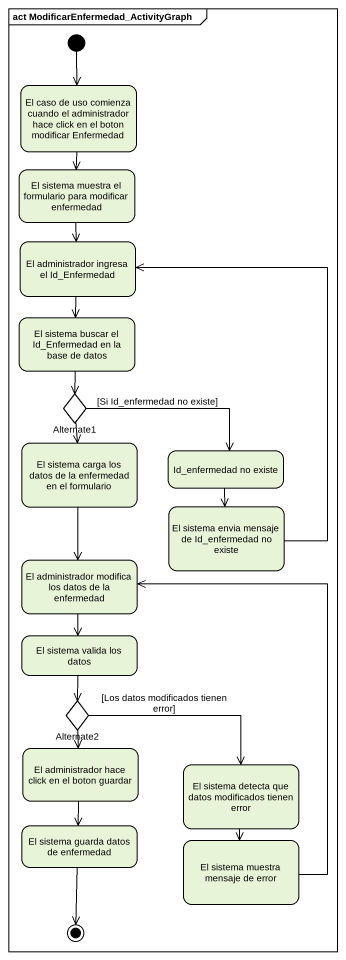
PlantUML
@startuml
mainframe act ModificarEnfermedad_ActivityGraph
hide empty description
state "El caso de uso comienza cuando el administrador hace click en el boton modificar Enfermedad" as El_caso_de_uso_comienza
state "El sistema muestra el formulario para modificar enfermedad" as El_sistema_muestra_el
state "El administrador ingresa el Id_Enfermedad" as El_administrador_ingresa_el
state "El sistema buscar el Id_Enfermedad en la base de datos" as El_sistema_buscar_el_Id
state Alternate1 <<choice>>
state "El sistema carga los datos de la enfermedad en el formulario" as El_sistema_carga_los_datos
state "Id_enfermedad no existe" as Id_enfermedad_no_existe
state "El sistema envia mensaje de Id_enfermedad no existe" as El_sistema_envia_mensaje_de
state "El administrador modifica los datos de la enfermedad" as El_administrador_modifica
state "El sistema valida los datos" as El_sistema_valida_los_datos
state Alternate2 <<choice>>
state "El administrador hace click en el boton guardar" as El_administrador_hace_click
state "El sistema detecta que datos modificados tienen error" as El_sistema_detecta_que
state "El sistema guarda datos de enfermedad" as El_sistema_guarda_datos_de
state "El sistema muestra mensaje de error" as El_sistema_muestra_mensaje
[*] --> El_caso_de_uso_comienza
El_caso_de_uso_comienza --> El_sistema_muestra_el
El_sistema_muestra_el --> El_administrador_ingresa_el
El_administrador_ingresa_el --> El_sistema_buscar_el_Id
El_sistema_buscar_el_Id --> Alternate1
Alternate1 --> El_sistema_carga_los_datos
Alternate1 -right-> Id_enfermedad_no_existe : [Si Id_enfermedad no existe]
El_sistema_carga_los_datos --> El_administrador_modifica
Id_enfermedad_no_existe --> El_sistema_envia_mensaje_de
El_sistema_envia_mensaje_de -up-> El_administrador_ingresa_el
El_administrador_modifica --> El_sistema_valida_los_datos
El_sistema_valida_los_datos --> Alternate2
Alternate2 --> El_administrador_hace_click
Alternate2 -right-> El_sistema_detecta_que : [Los datos modificados tienen error]
El_administrador_hace_click --> El_sistema_guarda_datos_de
El_sistema_detecta_que --> El_sistema_muestra_mensaje
El_sistema_muestra_mensaje -up-> El_administrador_modifica
El_sistema_guarda_datos_de --> [*]
@enduml
